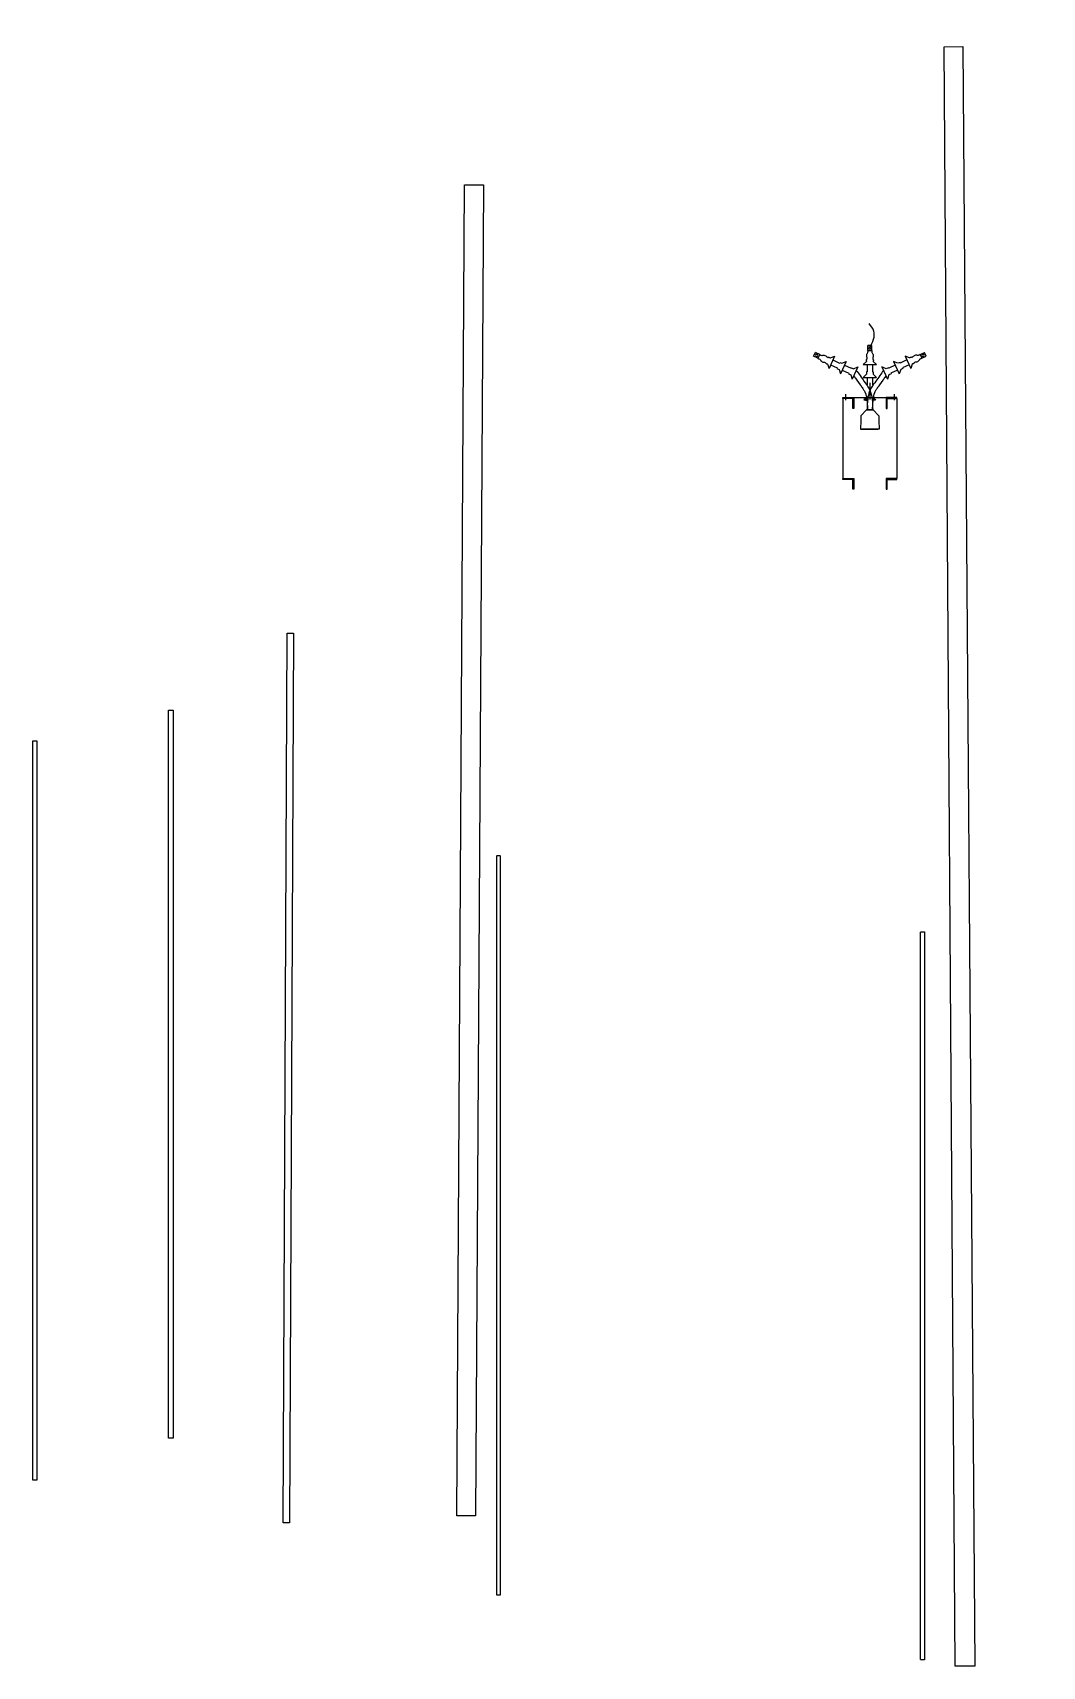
# Model space of a CAD drawing. Header units: metres. Extents: x -423681 to 482285, y -10923 to 168764.
# Drawn here: x -12526 to -5033, y -980 to 11140 of the extents above; entities that cross this region are included whole.
import ezdxf

# ---------------------------------------------------------------- set-up
doc = ezdxf.new("R2010")
doc.units = ezdxf.units.M
doc.linetypes.add('DASHEDX2', pattern=[1.5, 1, -0.5])
doc.linetypes.add('ZIGZAG', pattern='A,0.0001,-0.2,[131,ltypeshp.shx,S=0.2,R=0,X=-0.2,Y=0],-0.4,[131,ltypeshp.shx,S=0.2,R=180,X=0.2,Y=0],-0.2', length=0.8001)

# ---------------------------------------------------------------- blocks, each defined once
blk = doc.blocks.new('ssaaads')
at = {"color": 30}
for p, q in [((763752, -242157), (763765, -242129)), ((763797, -242144), (763765, -242129)), ((763797, -242144), (763784, -242172)), ((764155, -242113), (764155, -242078)), ((764155, -242078), (764185, -242078)), ((764185, -242113), (764155, -242113)), ((764185, -242113), (764185, -242078)), ((764542, -242144), (764574, -242129)), ((764542, -242144), (764555, -242172)), ((764587, -242157), (764574, -242129)), ((763784, -242172), (763752, -242157)), ((763855, -242215), (763866, -242247)), ((763908, -242157), (763866, -242247)), ((763876, -242169), (763908, -242157)), ((763878, -242221), (763927, -242243)), ((763895, -242184), (763944, -242207)), ((763927, -242243), (763925, -242248)), ((763925, -242248), (763941, -242255)), ((763941, -242255), (763952, -242287)), ((763944, -242207), (763946, -242202)), ((763946, -242202), (763962, -242209)), ((763994, -242197), (763952, -242287)), ((763962, -242209), (763994, -242197)), ((763965, -242260), (764014, -242283)), ((763981, -242224), (764030, -242246)), ((764030, -242246), (764032, -242242)), ((764032, -242242), (764049, -242249)), ((764080, -242236), (764039, -242327)), ((764049, -242249), (764080, -242236)), ((764145, -242195), (764120, -242219)), ((764220, -242219), (764120, -242219)), ((764150, -242273), (764145, -242273)), ((764145, -242273), (764145, -242290)), ((764150, -242219), (764150, -242273)), ((764190, -242219), (764190, -242273)), ((764190, -242273), (764195, -242273)), ((764195, -242195), (764220, -242219)), ((764195, -242273), (764195, -242290)), ((764291, -242249), (764259, -242236)), ((764259, -242236), (764301, -242327)), ((764307, -242242), (764291, -242249)), ((764309, -242246), (764307, -242242)), ((764358, -242224), (764309, -242246)), ((764375, -242260), (764326, -242283)), ((764377, -242209), (764346, -242197)), ((764346, -242197), (764387, -242287)), ((764393, -242202), (764377, -242209)), ((764398, -242255), (764387, -242287)), ((764395, -242207), (764393, -242202)), ((764444, -242184), (764395, -242207)), ((764414, -242248), (764398, -242255)), ((764461, -242221), (764412, -242243)), ((764412, -242243), (764414, -242248)), ((764463, -242169), (764432, -242157)), ((764432, -242157), (764473, -242247)), ((764484, -242215), (764473, -242247)), ((764555, -242172), (764587, -242157)), ((764014, -242283), (764012, -242287)), ((764012, -242287), (764028, -242295)), ((764028, -242295), (764039, -242327)), ((764145, -242290), (764120, -242314)), ((764220, -242314), (764120, -242314)), ((764150, -242368), (764145, -242368)), ((764150, -242314), (764150, -242368)), ((764190, -242314), (764190, -242368)), ((764190, -242368), (764195, -242368)), ((764195, -242290), (764220, -242314)), ((764312, -242295), (764301, -242327)), ((764328, -242287), (764312, -242295)), ((764326, -242283), (764328, -242287)), ((764145, -242466), (764125, -242481)), ((764125, -242481), (764144, -242482)), ((764156, -242467), (764136, -242483)), ((764136, -242483), (764156, -242483)), ((764203, -242483), (764183, -242483)), ((764184, -242467), (764203, -242483)), ((764195, -242466), (764214, -242481)), ((764214, -242481), (764195, -242482)), ((764145, -242554), (764103, -242598)), ((764145, -242554), (764103, -242598)), ((764103, -242598), (764103, -242661)), ((764103, -242598), (764103, -242661)), ((764145, -242554), (764194, -242554)), ((764194, -242554), (764145, -242554)), ((764194, -242554), (764236, -242598)), ((764194, -242554), (764236, -242598)), ((764236, -242598), (764236, -242661)), ((764236, -242598), (764236, -242661)), ((764103, -242661), (764100, -242670)), ((764103, -242661), (764100, -242670)), ((764100, -242670), (764100, -242699)), ((764100, -242670), (764100, -242699)), ((764100, -242699), (764110, -242699)), ((764100, -242699), (764110, -242699)), ((764110, -242699), (764229, -242699)), ((764229, -242699), (764110, -242699)), ((764240, -242699), (764229, -242699)), ((764240, -242699), (764229, -242699)), ((764236, -242661), (764240, -242670)), ((764236, -242661), (764240, -242670)), ((764240, -242670), (764240, -242699)), ((764240, -242670), (764240, -242699))]:
    blk.add_line(p, q, dxfattribs=at)
for centre in [(763775, -242151), (764170, -242095), (764565, -242151)]:
    blk.add_circle(centre, 8.95, dxfattribs=at)
for points, knots in [([(763797, -242144), (763802, -242147), (763808, -242150), (763818, -242151), (763824, -242148), (763833, -242150), (763841, -242151), (763848, -242159), (763853, -242164), (763860, -242166), (763866, -242162), (763871, -242168), (763875, -242169), (763876, -242169)], [0, 0, 0, 0, 16.503905, 19.584289, 29.853915, 34.987918, 46.787508, 54.694613, 64.021993, 68.347885, 75.125882, 82.683191, 86.809498, 86.809498, 86.809498, 86.809498]), ([(764155, -242113), (764155, -242119), (764155, -242125), (764153, -242135), (764147, -242139), (764145, -242148), (764143, -242156), (764147, -242165), (764149, -242172), (764148, -242179), (764142, -242184), (764145, -242190), (764145, -242194), (764145, -242195)], [0, 0, 0, 0, 16.503905, 19.584289, 29.853915, 34.987918, 46.787508, 54.694613, 64.021993, 68.347885, 75.125882, 82.683191, 86.809498, 86.809498, 86.809498, 86.809498]), ([(764185, -242113), (764185, -242119), (764185, -242125), (764188, -242135), (764193, -242139), (764195, -242148), (764197, -242156), (764193, -242165), (764191, -242172), (764192, -242179), (764198, -242184), (764195, -242190), (764195, -242194), (764195, -242195)], [0, 0, 0, 0, 16.503905, 19.584289, 29.853915, 34.987918, 46.787508, 54.694613, 64.021993, 68.347885, 75.125882, 82.683191, 86.809498, 86.809498, 86.809498, 86.809498]), ([(764542, -242144), (764537, -242147), (764532, -242150), (764522, -242151), (764516, -242148), (764507, -242150), (764498, -242151), (764492, -242159), (764486, -242164), (764479, -242166), (764473, -242162), (764468, -242168), (764465, -242169), (764463, -242169)], [0, 0, 0, 0, 16.503905, 19.584289, 29.853915, 34.987918, 46.787508, 54.694613, 64.021993, 68.347885, 75.125882, 82.683191, 86.809498, 86.809498, 86.809498, 86.809498]), ([(763784, -242172), (763789, -242174), (763796, -242176), (763803, -242183), (763805, -242189), (763812, -242195), (763819, -242201), (763829, -242201), (763836, -242202), (763842, -242206), (763843, -242213), (763851, -242212), (763854, -242214), (763855, -242215)], [0, 0, 0, 0, 16.503905, 19.584289, 29.853915, 34.987918, 46.787508, 54.694613, 64.021993, 68.347885, 75.125882, 82.683191, 86.809498, 86.809498, 86.809498, 86.809498]), ([(764069, -242262), (764085, -242284), (764140, -242361), (764176, -242411), (764188, -242480), (764190, -242526), (764191, -242554)], [0, 0, 0, 0, 49.856645, 119.034045, 180.781689, 256.504116, 256.504116, 256.504116, 256.504116]), ([(764271, -242262), (764254, -242284), (764199, -242361), (764163, -242411), (764151, -242480), (764149, -242526), (764149, -242554)], [0, 0, 0, 0, 49.856645, 119.034045, 180.781689, 256.504116, 256.504116, 256.504116, 256.504116]), ([(764555, -242172), (764550, -242174), (764544, -242176), (764536, -242183), (764535, -242189), (764527, -242195), (764521, -242201), (764511, -242201), (764504, -242202), (764498, -242206), (764496, -242213), (764489, -242212), (764486, -242214), (764484, -242215)], [0, 0, 0, 0, 16.503905, 19.584289, 29.853915, 34.987918, 46.787508, 54.694613, 64.021993, 68.347885, 75.125882, 82.683191, 86.809498, 86.809498, 86.809498, 86.809498]), ([(764050, -242302), (764053, -242306), (764056, -242310), (764062, -242318), (764064, -242322), (764068, -242328), (764102, -242375), (764104, -242378), (764105, -242379), (764107, -242381), (764107, -242382), (764109, -242385), (764111, -242387), (764115, -242393), (764118, -242397), (764122, -242404), (764125, -242408), (764129, -242415), (764131, -242419), (764133, -242423), (764134, -242424), (764135, -242426), (764135, -242427), (764136, -242428), (764136, -242429), (764136, -242430), (764137, -242430), (764137, -242431), (764137, -242432), (764138, -242433), (764138, -242434), (764139, -242437), (764140, -242440), (764142, -242446), (764143, -242450), (764145, -242460), (764145, -242465), (764146, -242472), (764147, -242474), (764147, -242477), (764147, -242479), (764148, -242482), (764148, -242485), (764148, -242490), (764149, -242492), (764149, -242500), (764150, -242505), (764151, -242520), (764151, -242530), (764152, -242545), (764152, -242550), (764152, -242554)], [19.221874, 19.221874, 19.221874, 19.221874, 45.606508, 45.606508, 67.21882, 67.21882, 80.420944, 80.420944, 86.529015, 86.529015, 92.637087, 92.637087, 104.853231, 104.853231, 129.285519, 129.285519, 153.717806, 153.717806, 178.150094, 178.150094, 186.32468, 186.32468, 192.861047, 192.861047, 197.148528, 197.148528, 200.748647, 200.748647, 204.348767, 204.348767, 211.549006, 211.549006, 225.949485, 225.949485, 254.27256, 254.27256, 282.595634, 282.595634, 294.279768, 294.279768, 300.975445, 300.975445, 314.3668, 314.3668, 327.758154, 327.758154, 354.540864, 354.540864, 408.106282, 408.106282, 431.532673, 431.532673, 431.532673, 431.532673]), ([(764289, -242302), (764286, -242306), (764283, -242310), (764278, -242318), (764275, -242322), (764271, -242328), (764237, -242375), (764235, -242378), (764234, -242379), (764233, -242381), (764232, -242382), (764230, -242385), (764229, -242387), (764224, -242393), (764222, -242397), (764217, -242404), (764215, -242408), (764210, -242415), (764209, -242419), (764206, -242423), (764206, -242424), (764205, -242426), (764204, -242427), (764204, -242428), (764204, -242429), (764203, -242430), (764203, -242430), (764203, -242431), (764202, -242432), (764202, -242433), (764201, -242434), (764200, -242437), (764200, -242440), (764198, -242446), (764197, -242450), (764195, -242460), (764194, -242465), (764193, -242472), (764193, -242474), (764192, -242477), (764192, -242479), (764192, -242482), (764191, -242485), (764191, -242490), (764191, -242492), (764190, -242500), (764190, -242505), (764189, -242520), (764188, -242530), (764188, -242545), (764188, -242550), (764188, -242554)], [19.221874, 19.221874, 19.221874, 19.221874, 45.606508, 45.606508, 67.21882, 67.21882, 80.420944, 80.420944, 86.529015, 86.529015, 92.637087, 92.637087, 104.853231, 104.853231, 129.285519, 129.285519, 153.717806, 153.717806, 178.150094, 178.150094, 186.32468, 186.32468, 192.861047, 192.861047, 197.148528, 197.148528, 200.748647, 200.748647, 204.348767, 204.348767, 211.549006, 211.549006, 225.949485, 225.949485, 254.27256, 254.27256, 282.595634, 282.595634, 294.279768, 294.279768, 300.975445, 300.975445, 314.3668, 314.3668, 327.758154, 327.758154, 354.540864, 354.540864, 408.106282, 408.106282, 431.532673, 431.532673, 431.532673, 431.532673])]:
    blk.add_open_spline(points, degree=3, knots=knots, dxfattribs=at)
blk = doc.blocks.new('crossarm_polymer_2ph')
at = {"color": 8, "linetype": 'Continuous'}
blk.add_line((-11613, 9172), (-11613, 9047), dxfattribs=at)
blk.add_line((-11613, 9172), (-11613, 9047), dxfattribs=at)
at = {"color": 8}
for p, q in [((-11813, 9054), (-11813, 8461)), ((-11793, 9086), (-11793, 9043)), ((-11433, 9086), (-11433, 9043)), ((-11412, 9054), (-11412, 8461))]:
    blk.add_line(p, q, dxfattribs=at)
at = {"color": 8, "ltscale": 250}
blk.add_line((-11733, 9061), (-11492, 9061), dxfattribs=at)
at = {"color": 2}
for points in [[(-11813, 9061), (-11733, 9061), (-11733, 8981), (-11740, 8981), (-11740, 9054), (-11813, 9054), (-11813, 9061)], [(-11412, 9061), (-11492, 9061), (-11492, 8981), (-11485, 8981), (-11485, 9054), (-11412, 9054), (-11412, 9061)], [(-11813, 8461), (-11733, 8461), (-11733, 8381), (-11740, 8381), (-11740, 8454), (-11813, 8454), (-11813, 8461)], [(-11412, 8461), (-11492, 8461), (-11492, 8381), (-11485, 8381), (-11485, 8454), (-11412, 8454), (-11412, 8461)]]:
    blk.add_lwpolyline(points, dxfattribs=at)
at = {"color": 8, "const_width": 30}
for points in [[(-11793, 9061), (-11793, 9067)], [(-11433, 9061), (-11433, 9067)]]:
    blk.add_lwpolyline(points, dxfattribs=at)
at = {"color": 1, "ltscale": 250}
blk.add_open_spline([(-11613, 9429), (-11592, 9473), (-11561, 9539), (-11604, 9592), (-11619, 9610)], degree=3, knots=[0, 0, 0, 0, 128.522355, 194.107507, 194.107507, 194.107507, 194.107507], dxfattribs=at)
at = {"xscale": -1}
blk.add_blockref('ssaaads', (752557, 251525), dxfattribs=at)
blk = doc.blocks.new('CSV_SUKP35_T2')
blk.add_blockref('crossarm_polymer_2ph', (-4415, -419))
blk = doc.blocks.new('DAYDIEN_AC')
at = {"color": 2, "linetype": 'ZIGZAG', "ltscale": 25}
for p, q in [((-5762, 11035), (-5622, 11036)), ((-5681, -980), (-5762, 11035)), ((-5622, 11036), (-5535, -980)), ((-2418, -793), (-2418, 11140)), ((-2418, 11140), (-2278, 11140)), ((-2278, 11140), (-2278, -793)), ((1332, 10922), (1192, 10922)), ((1192, 10922), (1263, -961)), ((1402, -961), (1332, 10922)), ((-9379, 137), (-9321, 10012)), ((-9321, 10012), (-9181, 10012)), ((-9181, 10012), (-9239, 137)), ((-9239, 137), (-9379, 137)), ((-2278, -793), (-2418, -793)), ((1263, -961), (1402, -961)), ((-5535, -980), (-5681, -980))]:
    blk.add_line(p, q, dxfattribs=at)
at = {"color": 2}
for p, q in [((-10666, 85), (-10636, 6684)), ((-10636, 6684), (-10590, 6684)), ((-10590, 6684), (-10620, 85)), ((-11518, 712), (-11518, 6113)), ((-11518, 6113), (-11484, 6113)), ((-11484, 6113), (-11484, 712)), ((-12492, 5884), (-12526, 5884)), ((-12526, 5884), (-12526, 403)), ((-12492, 403), (-12492, 5884)), ((-11484, 712), (-11518, 712)), ((-12526, 403), (-12492, 403)), ((-10620, 85), (-10666, 85))]:
    blk.add_line(p, q, dxfattribs=at)
blk = doc.blocks.new('DAY_TIEPDIA')
at = {"color": 8, "linetype": 'DASHEDX2'}
for p, q in [((-2172, -658), (-2142, 5942)), ((2280, -828), (2310, 5771)), ((-9055, 5033), (-9083, 5033)), ((-9083, 5033), (-9083, -449)), ((-9055, -449), (-9055, 5033)), ((-5936, -932), (-5936, 4470)), ((-5936, 4470), (-5908, 4470)), ((-5908, 4470), (-5908, -932)), ((-9083, -449), (-9055, -449)), ((-5908, -932), (-5936, -932))]:
    blk.add_line(p, q, dxfattribs=at)

msp = doc.modelspace()

# ---------------------------------------------------------------- block references
for name, p in [('DAYDIEN_AC', (0, 0)), ('CSV_SUKP35_T2', (9715, -210)), ('DAY_TIEPDIA', (0, 0))]:
    msp.add_blockref(name, p)

doc.saveas('drawing.dxf')
